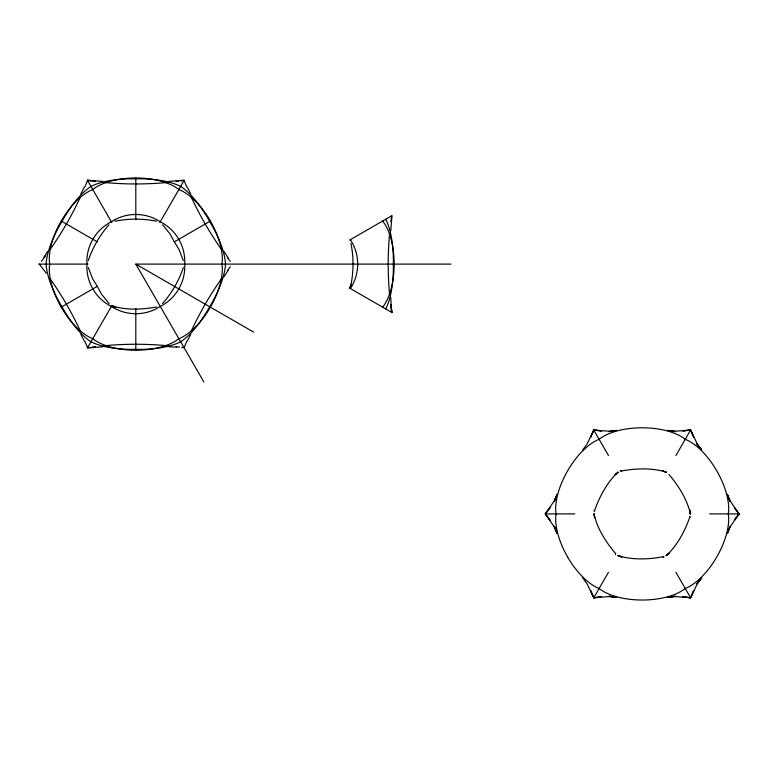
<?xml version="1.0" encoding="UTF-8"?>
<svg xmlns="http://www.w3.org/2000/svg" width="778" height="778" viewBox="0 0 778 778"><rect width="100%" height="100%" fill="white"/><g stroke="black" fill="none" stroke-linecap="round" stroke-linejoin="round"><path stroke-width="1.17" d="M390.76 230.881L391.986 215.642L349.585 240.12M88.293 260.64C92.631 247.472 100.168 234.752 108.92 224.793M183.336 267.564C178.882 280.819 171.831 293.034 162.573 303.517M594.664 510.436C599.624 496.286 607.414 481.942 618.072 472.129M689.707 517.36C684.747 531.51 676.957 545.864 666.299 555.667M350.995 284.699C353.591 271.687 353.766 256.905 350.936 243.339M557.019 494.37L554.325 501.489L557.116 494.37L553.955 501.314L545.397 513.898L553.955 526.492L557.116 533.426L554.325 526.307L557.019 533.426M727.352 533.426L730.046 526.307L727.255 533.426L730.416 526.492L738.974 513.898L730.416 501.314L727.255 494.37L730.046 501.489L727.352 494.37M582.741 449.995L587.166 443.781L593.789 430.078L601.54 430.934L593.731 429.971L590.658 437.217L593.789 430.078L608.97 431.197L616.565 430.467L608.999 431.605L616.516 430.38M701.678 577.889L696.864 583.782L701.63 577.811L697.205 584.015L690.582 597.718L682.831 596.862L690.64 597.835L693.713 590.58L690.582 597.718L675.401 596.609L667.806 597.339L675.372 596.191L667.806 597.339M349.653 288.113L351.218 284.466L349.585 288.084L391.986 312.561L391.013 304.743L391.869 312.493M80.795 193.985L84.277 187.245M187.352 340.959L190.834 334.219M159.791 222.566L184.269 180.165L169.03 181.391M616.516 597.416L608.999 596.191L616.565 597.339L608.97 596.609L593.789 597.718L590.658 590.58L593.731 597.835L608.474 572.287M618.072 555.667C631.892 559.995 648.21 559.567 662.944 556.785M621.428 471.011C636.161 468.239 652.479 467.802 666.299 472.129M675.897 455.519L690.64 429.971L693.713 437.217L690.582 430.078L675.401 431.197L667.806 430.467L675.372 431.605L667.855 430.38M43.49 257.888L47.584 251.508M224.045 276.686L228.139 270.306M545.271 513.898L550.017 507.616L545.397 513.898L550.017 520.181L545.271 513.898L574.767 513.898M739.1 513.898L734.354 520.181L738.974 513.898L734.354 507.616L739.1 513.898L709.604 513.898M618.131 472.236L614.99 474.677L618.209 472.363M666.24 555.57L669.381 553.119L666.163 555.434M61.229 307.164A49.539 22.825 60 0 1 49.695 264.102A49.539 22.825 -60 0 1 61.229 221.04A49.539 22.825 -60 0 1 92.757 189.521A49.539 22.825 0 0 1 135.81 177.977A49.539 22.825 0 0 1 178.872 189.521A49.539 22.825 60 0 1 210.391 221.04A49.539 22.825 60 0 1 221.934 264.102A49.539 22.825 -60 0 1 210.391 307.164A49.539 22.825 -60 0 1 178.872 338.683A49.539 22.825 0 0 1 135.81 350.217A49.539 22.825 0 0 1 92.757 338.683A49.539 22.825 60 0 1 61.229 307.164L97.308 286.333L101.51 294.152L109.056 303.517M162.573 224.677L170.119 234.052L174.321 241.87L210.391 221.04M115.056 221.215C128.759 218.443 142.87 218.443 156.572 221.215M156.572 306.989C141.839 309.663 125.676 310.383 111.76 305.764L115.445 307.261L111.838 305.637L87.36 348.029L102.599 346.803M690.64 429.971L682.831 430.934L690.582 430.078L697.205 443.781L701.63 449.995L696.864 444.014L701.678 449.908M593.731 597.835L601.54 596.862L593.789 597.718L587.166 584.015L582.741 577.811M38.9 264.102L87.856 264.102M203.846 381.93L135.81 264.102L450.929 264.102M594.013 513.898C597.076 528.145 605.702 541.926 615.427 553.323M668.944 474.483C678.717 485.851 687.246 499.768 690.417 513.898M102.599 181.391L87.418 180.282M169.03 346.803L176.606 347.163M95.169 181.138L87.36 180.165L111.838 222.566M666.24 472.236L662.555 470.739L666.163 472.363M618.131 555.57L621.817 557.058L618.209 555.434M61.229 221.04L97.308 241.87M135.81 264.102L253.638 332.128M174.321 241.87L178.989 249.417L183.336 260.64M97.308 286.333L92.64 278.787L88.293 267.564M224.045 251.508L228.139 257.888M350.392 239.653L352.57 243.368A44.618 44.618 0 0 1 350.392 288.541M593.731 429.971L608.474 455.519M675.897 572.287L690.64 597.835M187.352 187.245L190.834 193.985M80.795 334.219L84.277 340.959M690.3 513.898L689.746 509.96L690.144 513.898M594.071 513.898L594.625 517.847L594.227 513.898M390.76 297.313L391.11 304.888M135.81 177.977L135.81 219.639M135.81 308.555L135.81 350.217M382.63 221.04A49.539 22.825 90 0 1 394.174 264.102A49.539 22.825 90 0 1 382.63 307.164M385.694 308.924A52.291 17.806 88.8 0 0 393.328 264.102A52.291 17.806 -88.8 0 0 385.694 219.279M391.665 312.377A338.313 338.313 0 0 1 390.887 306.658M389.535 294.045A338.313 338.313 0 0 1 389.535 234.149M390.887 221.545A338.313 338.313 0 0 1 391.665 215.827M230.239 261.369A338.313 338.313 0 0 1 227.448 257.693M222.012 250.234A338.313 338.313 0 0 1 190.921 196.377M186.72 186.885A338.313 338.313 0 0 1 184.085 180.486A338.313 338.313 0 0 1 180.661 180.963M186.72 341.318A338.313 338.313 0 0 0 184.085 347.708A338.313 338.313 0 0 0 181.799 347.387M191.407 330.776A338.313 338.313 0 0 1 222.012 277.96M227.448 270.501A338.313 338.313 0 0 1 230.239 266.835M178.376 181.264A338.313 338.313 0 0 1 176.081 181.546M168.058 182.412A338.313 338.313 0 0 1 103.571 182.412M95.548 181.546A338.313 338.313 0 0 1 93.253 181.264M90.968 180.963A338.313 338.313 0 0 1 87.544 180.486A338.313 338.313 0 0 1 84.909 186.885M80.222 197.427A338.313 338.313 0 0 1 50.278 249.291M45.562 255.845A338.313 338.313 0 0 1 41.39 261.369M39.27 264.102A338.313 338.313 0 0 1 46.242 273.282M50.278 278.903A338.313 338.313 0 0 1 80.222 330.776M84.909 341.318A338.313 338.313 0 0 1 87.544 347.708A338.313 338.313 0 0 1 89.82 347.387M92.115 347.085A338.313 338.313 0 0 1 95.548 346.657M103.571 345.792A338.313 338.313 0 0 1 168.058 345.792M176.081 346.657A338.313 338.313 0 0 1 179.514 347.085M615.534 554.101L615.515 553.44L615.554 554.101M689.794 516.913L690.319 516.855L689.794 516.942M594.061 510.913L594.577 510.864L594.061 510.913M663.206 556.698L663.965 557.311L663.235 556.688M115.086 219.581L111.371 221.769A44.618 44.618 0 0 0 86.893 259.794L86.932 264.102A44.618 44.618 0 0 0 107.627 304.315L111.371 306.435A44.618 44.618 0 0 0 156.543 308.623L160.258 306.435A44.618 44.618 0 0 0 184.736 268.41L184.697 264.102A44.618 44.618 0 0 0 164.002 223.889L160.258 221.769A44.618 44.618 0 0 0 115.086 219.581M621.019 471.147L620.436 470.486L621.019 471.147M567.609 556.96A49.539 22.825 60 0 0 599.128 588.479A49.539 22.825 0 0 0 642.19 600.023A49.539 22.825 0 0 0 685.243 588.479A49.539 22.825 -60 0 0 716.771 556.96A49.539 22.825 -60 0 0 728.305 513.898A49.539 22.825 60 0 0 716.771 470.836A49.539 22.825 60 0 0 685.243 439.317A49.539 22.825 0 0 0 642.19 427.783A49.539 22.825 0 0 0 599.128 439.317A49.539 22.825 -60 0 0 567.609 470.836A49.539 22.825 -60 0 0 556.066 513.898A49.539 22.825 60 0 0 567.609 556.96M225.464 264.102A52.291 17.806 58.8 0 0 209.661 221.467A52.291 17.806 61.2 0 0 180.642 186.467A52.291 17.806 -1.2 0 0 135.81 178.823A52.291 17.806 1.2 0 0 90.987 186.467A52.291 17.806 -61.2 0 0 61.968 221.467A52.291 17.806 -58.8 0 0 46.165 264.102A52.291 17.806 58.8 0 0 61.968 306.736A52.291 17.806 61.2 0 0 90.987 341.736A52.291 17.806 -1.2 0 0 135.81 349.371A52.291 17.806 1.2 0 0 180.642 341.736A52.291 17.806 -61.2 0 0 209.661 306.736A52.291 17.806 -58.8 0 0 225.464 264.102"/></g></svg>
